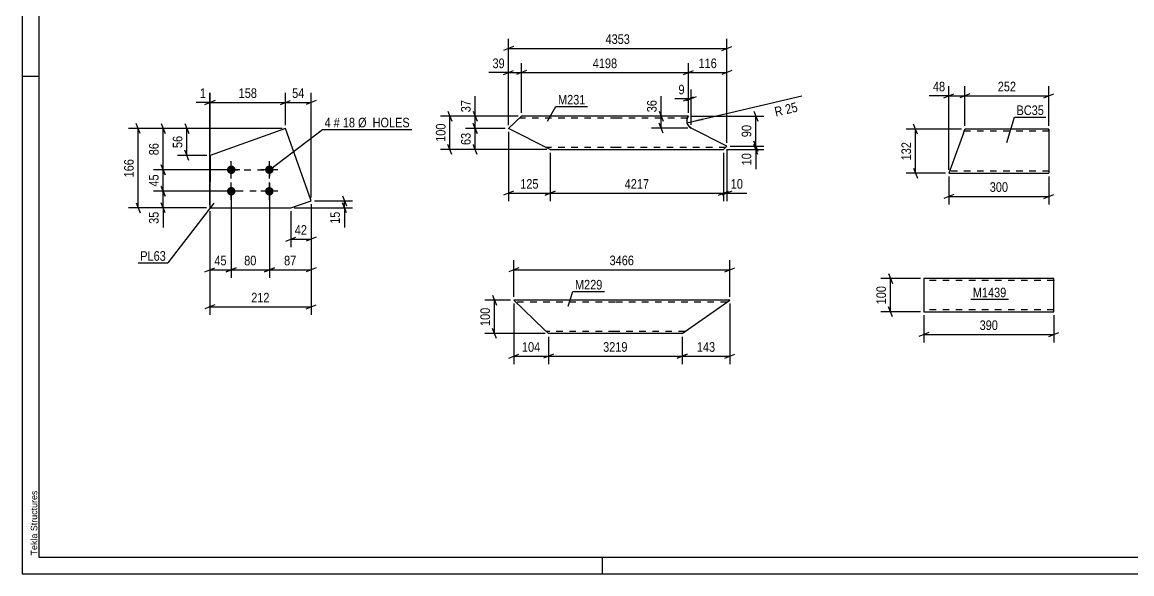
# Model space of a CAD drawing. Header units: millimetres. Extents: x 0 to 594, y 0 to 420.
# Drawn here: x 0 to 332.7, y 0 to 165.2 of the extents above; entities that cross this region are included whole.
import ezdxf

# ---------------------------------------------------------------- set-up
doc = ezdxf.new("R2010")
doc.units = ezdxf.units.MM
doc.linetypes.add('DXK_LINE_DOT2', pattern=[3.9198, 1.9599, -1.9599])
doc.styles.add('Arial', font='ARIAL.TTF', dxfattribs={"height": 0.2})
doc.styles.add('Arial Narrow', font='ARIALN.TTF', dxfattribs={"height": 0.2})

# ---------------------------------------------------------------- blocks, each defined once
blk = doc.blocks.new('Unknown-389636869-1131')
at = {"color": 5, "linetype": 'Continuous'}
for p, q in [((0, 420), (0, 0)), ((5, 415), (5, 5)), ((5, 149), (0, 149)), ((5, 5), (589, 5)), ((174, 0), (174, 5)), ((0, 0), (594, 0))]:
    blk.add_line(p, q, dxfattribs=at)
at = {"color": 174, "linetype": 'Continuous', "style": 'Arial'}
blk.add_text('Tekla Structures', height=1.9102, rotation=90, dxfattribs=at).set_placement((4.5, 5.5))
blk = doc.blocks.new('Part-389636869-4834 - 4828')
at = {"color": 2, "linetype": 'Continuous'}
for p, q in [((145.79, 133.4), (149.72, 137.12)), ((178.34, 137.12), (149.72, 137.12)), ((199.73, 137.12), (178.44, 137.12)), ((199.51, 136.69), (199.3, 135.92)), ((199.51, 136.69), (199.73, 137.12)), ((158.34, 127.12), (145.79, 133.4)), ((199.27, 135.79), (199.3, 135.92)), ((200.59, 133.47), (199.85, 134.05)), ((211.3, 128.11), (200.59, 133.47)), ((158.34, 127.12), (178.34, 127.12)), ((178.44, 127.12), (210.25, 127.12)), ((211.3, 128.11), (210.25, 127.12))]:
    blk.add_line(p, q, dxfattribs=at)
at = {"color": 7, "linetype": 'DXK_LINE_DOT2'}
for p, q in [((178.34, 136.52), (149.09, 136.52)), ((199.47, 136.52), (178.44, 136.52)), ((199.55, 136.77), (199.51, 136.69)), ((199.3, 135.92), (199.27, 135.79)), ((199.27, 135.79), (199.3, 135.92)), ((199.3, 135.92), (199.27, 135.79)), ((199.85, 134.05), (200.59, 133.47)), ((200.59, 133.47), (199.85, 134.05)), ((199.85, 134.05), (200.59, 133.47)), ((155.94, 128.32), (158.34, 127.12)), ((178.34, 127.72), (157.14, 127.72)), ((210.89, 127.72), (178.44, 127.72))]:
    blk.add_line(p, q, dxfattribs=at)
at = {"color": 2, "linetype": 'Continuous'}
blk.add_arc((201.66, 135.62), 2.4, 175.9254, 220.9254, dxfattribs=at)
at = {"color": 7, "linetype": 'DXK_LINE_DOT2'}
blk.add_arc((201.66, 135.62), 2.4, 175.9254, 220.9254, dxfattribs=at)
blk.add_arc((201.66, 135.62), 2.4, 175.9254, 220.9254, dxfattribs=at)
blk.add_arc((201.66, 135.62), 2.4, 175.9254, 220.9254, dxfattribs=at)
blk = doc.blocks.new('Part-389636869-4761 - 4744')
at = {"color": 2, "linetype": 'Continuous'}
for p, q in [((156.53, 73.16), (147.37, 81.96)), ((177.77, 81.96), (147.37, 81.96)), ((212.16, 81.96), (177.87, 81.96)), ((197.87, 71.96), (212.16, 81.96)), ((156.53, 73.16), (157.77, 71.96)), ((177.77, 71.96), (157.77, 71.96)), ((197.87, 71.96), (177.87, 71.96))]:
    blk.add_line(p, q, dxfattribs=at)
at = {"color": 7, "linetype": 'DXK_LINE_DOT2'}
for p, q in [((177.77, 81.36), (147.99, 81.36)), ((211.3, 81.36), (177.87, 81.36)), ((157.68, 72.05), (156.53, 73.16)), ((177.77, 72.56), (157.15, 72.56)), ((198.73, 72.56), (177.87, 72.56))]:
    blk.add_line(p, q, dxfattribs=at)
blk = doc.blocks.new('Part-389636869-4609 - 4602')
at = {"color": 2, "linetype": 'Continuous'}
for p, q in [((282.2, 131.97), (282.64, 133.17)), ((307.83, 133.17), (282.64, 133.17)), ((307.83, 133.17), (307.83, 133.08)), ((307.83, 133.08), (307.83, 119.97)), ((282.2, 131.97), (277.83, 119.97)), ((277.83, 119.97), (307.83, 119.97))]:
    blk.add_line(p, q, dxfattribs=at)
at = {"color": 7, "linetype": 'DXK_LINE_DOT2'}
for p, q in [((282.6, 133.08), (282.51, 132.82)), ((282.64, 133.17), (282.6, 133.08)), ((307.83, 132.82), (307.83, 133.17)), ((307.83, 132.57), (282.42, 132.57)), ((307.83, 120.57), (278.05, 120.57))]:
    blk.add_line(p, q, dxfattribs=at)
blk = doc.blocks.new('Bolt-389636869-6864 - 6830')
at = {"linetype": 'Continuous'}
for points in [[(61.38, 121.02, -1), (63.95, 121.02, -1)], [(72.81, 121.02, -1), (75.38, 121.02, -1)], [(61.38, 114.59, -1), (63.95, 114.59, -1)], [(72.81, 114.59, -1), (75.38, 114.59, -1)]]:
    blk.add_hatch(color=1, dxfattribs=at).paths.add_polyline_path(points)
at = {"color": 1, "linetype": 'Continuous'}
for p, q in [((62.67, 118.45), (62.67, 123.59)), ((74.1, 118.45), (74.1, 123.59)), ((65.24, 121.02), (60.1, 121.02)), ((76.67, 121.02), (71.52, 121.02)), ((62.67, 112.02), (62.67, 117.17)), ((74.1, 112.02), (74.1, 117.17)), ((65.24, 114.59), (60.1, 114.59)), ((76.67, 114.59), (71.52, 114.59))]:
    blk.add_line(p, q, dxfattribs=at)
blk = doc.blocks.new('Part-389636869-6869 - 6830')
at = {"color": 2, "linetype": 'Continuous'}
for p, q in [((78.93, 133.35), (56.35, 125.34)), ((86.59, 111.75), (78.93, 133.35)), ((56.35, 125.34), (56.24, 109.59)), ((80.52, 109.59), (86.59, 111.75)), ((56.24, 109.59), (80.52, 109.59))]:
    blk.add_line(p, q, dxfattribs=at)
blk = doc.blocks.new('Part-389636869-27792 - 27791')
at = {"color": 2, "linetype": 'Continuous'}
for p, q in [((309.29, 88.45), (270.3, 88.45)), ((270.3, 88.45), (270.3, 78.54)), ((309.29, 79.65), (309.29, 88.45)), ((270.3, 78.54), (270.3, 78.45)), ((270.3, 78.45), (309.29, 78.45)), ((309.29, 78.45), (309.29, 79.65))]:
    blk.add_line(p, q, dxfattribs=at)
at = {"color": 7, "linetype": 'DXK_LINE_DOT2'}
for p, q in [((309.29, 87.85), (270.3, 87.85)), ((309.29, 87.85), (309.29, 87.8)), ((309.29, 87.8), (309.29, 87.85)), ((309.29, 87.71), (309.29, 87.8)), ((309.29, 87.8), (309.29, 87.71)), ((270.3, 79.05), (270.3, 79.09)), ((309.29, 79.05), (270.3, 79.05)), ((309.29, 79.09), (309.29, 79.42)), ((309.29, 79.05), (309.29, 79.09))]:
    blk.add_line(p, q, dxfattribs=at)
blk = doc.blocks.new('Rectangle-389636869-7004 - 6830')
at = {"color": 1, "linetype": 'DXK_LINE_DOT2'}
blk.add_lwpolyline([(62.67, 121.02), (74.1, 121.02), (74.1, 114.59), (62.67, 114.59), (62.67, 121.02)], close=True, dxfattribs=at)
blk = doc.blocks.new('StraightDimension-389636869-4999 - 4828')
at = {"color": 7, "linetype": 'Continuous'}
for p, q in [((158.34, 126.12), (158.34, 111.6)), ((210.25, 126.12), (210.25, 111.6)), ((159.84, 114.6), (156.84, 113.4)), ((158.34, 114), (210.25, 114)), ((208.75, 113.4), (211.75, 114.6))]:
    blk.add_line(p, q, dxfattribs=at)
at = {"color": 0}
blk.add_wipeout([(188.55, 114.75), (188.55, 118.95), (180.04, 118.95), (180.04, 114.75)], dxfattribs=at)
at = {"color": 3, "style": 'Arial Narrow'}
blk.add_text('4217', height=2.863, dxfattribs=at).set_placement((180.64, 115.35))
blk = doc.blocks.new('StraightDimension-389636869-4935 - 4828')
at = {"color": 7, "linetype": 'Continuous'}
for p, q in [((144.29, 149.52), (147.29, 150.72)), ((145.79, 134.4), (145.79, 152.97)), ((145.79, 150.12), (149.72, 150.12)), ((151.22, 150.72), (148.22, 149.52)), ((149.72, 138.12), (149.72, 152.97))]:
    blk.add_line(p, q, dxfattribs=at)
at = {"color": 0}
blk.add_wipeout([(145.27, 150.87), (145.27, 155.07), (140.41, 155.07), (140.41, 150.87)], dxfattribs=at)
at = {"color": 7, "linetype": 'Continuous'}
blk.add_line((145.79, 150.12), (139.88, 150.12), dxfattribs=at)
blk.add_line((145.79, 150.12), (139.88, 150.12), dxfattribs=at)
at = {"color": 3, "style": 'Arial Narrow'}
blk.add_text('39', height=2.863, dxfattribs=at).set_placement((141.01, 151.47))
blk = doc.blocks.new('StraightDimension-389636869-4869 - 4828')
at = {"color": 7, "linetype": 'Continuous'}
for p, q in [((148.72, 137.12), (132.94, 137.12)), ((135.19, 138.62), (136.39, 135.62)), ((135.79, 133.4), (135.79, 137.12)), ((144.79, 133.4), (132.94, 133.4)), ((136.39, 131.9), (135.19, 134.9))]:
    blk.add_line(p, q, dxfattribs=at)
at = {"color": 0}
blk.add_wipeout([(135.04, 142.5), (130.84, 142.5), (130.84, 137.64), (135.04, 137.64)], dxfattribs=at)
at = {"color": 7, "linetype": 'Continuous'}
blk.add_line((135.79, 137.12), (135.79, 143.02), dxfattribs=at)
blk.add_line((135.79, 137.12), (135.79, 143.02), dxfattribs=at)
at = {"color": 3, "style": 'Arial Narrow'}
blk.add_text('37', height=2.863, rotation=90.0002, dxfattribs=at).set_placement((134.44, 138.24))
blk = doc.blocks.new('RadiusDimension-389636869-12226 - 4828')
at = {"linetype": 'Continuous'}
blk.add_hatch(color=7, dxfattribs=at).paths.add_polyline_path([(204.3, 135.76), (199.31, 135.1), (204.07, 136.73)])
at = {"color": 7, "linetype": 'Continuous'}
blk.add_line((199.31, 135.1), (233.7, 143.21), dxfattribs=at)
blk.add_arc((201.71, 135.66), 2.46, 143.6934, 242.8444, dxfattribs=at)
at = {"color": 0}
blk.add_wipeout([(233.44, 138.06), (232.47, 142.15), (224.55, 140.28), (225.51, 136.19)], dxfattribs=at)
at = {"color": 3, "style": 'Arial Narrow'}
blk.add_text('R 25', height=2.863, rotation=13.2697, dxfattribs=at).set_placement((225.96, 136.91))
blk = doc.blocks.new('StraightDimension-389636869-4998 - 4828')
at = {"color": 7, "linetype": 'Continuous'}
for p, q in [((211.3, 127.11), (211.3, 111.6)), ((210.25, 126.12), (210.25, 111.6)), ((208.75, 113.4), (211.75, 114.6)), ((212.8, 114.6), (209.8, 113.4)), ((210.25, 114), (211.3, 114))]:
    blk.add_line(p, q, dxfattribs=at)
at = {"color": 0}
blk.add_wipeout([(216.68, 114.75), (216.68, 118.95), (211.83, 118.95), (211.83, 114.75)], dxfattribs=at)
at = {"color": 7, "linetype": 'Continuous'}
blk.add_line((211.3, 114), (217.21, 114), dxfattribs=at)
blk.add_line((211.3, 114), (217.21, 114), dxfattribs=at)
at = {"color": 3, "style": 'Arial Narrow'}
blk.add_text('10', height=2.863, dxfattribs=at).set_placement((212.43, 115.35))
blk = doc.blocks.new('StraightDimension-389636869-4966 - 4828')
at = {"color": 7, "linetype": 'Continuous'}
for p, q in [((198.23, 149.52), (201.23, 150.72)), ((199.73, 138.12), (199.73, 152.97)), ((199.73, 150.12), (211.3, 150.12)), ((212.8, 150.72), (209.8, 149.52)), ((211.3, 129.11), (211.3, 152.97))]:
    blk.add_line(p, q, dxfattribs=at)
at = {"color": 0}
blk.add_wipeout([(208.86, 150.87), (208.86, 155.07), (202.17, 155.07), (202.17, 150.87)], dxfattribs=at)
at = {"color": 3, "style": 'Arial Narrow'}
blk.add_text('116', height=2.863, dxfattribs=at).set_placement((202.77, 151.47))
blk = doc.blocks.new('StraightDimension-389636869-4837 - 4828')
at = {"color": 7, "linetype": 'Continuous'}
for p, q in [((144.79, 133.4), (132.94, 133.4)), ((135.19, 134.9), (136.39, 131.9)), ((135.79, 127.12), (135.79, 133.4)), ((157.34, 127.12), (132.94, 127.12)), ((136.39, 125.62), (135.19, 128.62))]:
    blk.add_line(p, q, dxfattribs=at)
at = {"color": 0}
blk.add_wipeout([(135.04, 132.69), (130.84, 132.69), (130.84, 127.83), (135.04, 127.83)], dxfattribs=at)
at = {"color": 3, "style": 'Arial Narrow'}
blk.add_text('63', height=2.863, rotation=90.0002, dxfattribs=at).set_placement((134.44, 128.43))
blk = doc.blocks.new('StraightDimension-389636869-4904 - 4828')
at = {"color": 7, "linetype": 'Continuous'}
for p, q in [((151.22, 150.72), (148.22, 149.52)), ((149.72, 138.12), (149.72, 152.97)), ((149.72, 150.12), (199.73, 150.12)), ((198.23, 149.52), (201.23, 150.72)), ((199.73, 138.12), (199.73, 152.97))]:
    blk.add_line(p, q, dxfattribs=at)
at = {"color": 0}
blk.add_wipeout([(178.98, 150.87), (178.98, 155.07), (170.47, 155.07), (170.47, 150.87)], dxfattribs=at)
at = {"color": 3, "style": 'Arial Narrow'}
blk.add_text('4198', height=2.863, dxfattribs=at).set_placement((171.07, 151.47))
blk = doc.blocks.new('StraightDimension-389636869-5000 - 4828')
at = {"color": 7, "linetype": 'Continuous'}
for p, q in [((145.79, 132.4), (145.79, 111.6)), ((158.34, 126.12), (158.34, 111.6)), ((147.29, 114.6), (144.29, 113.4)), ((145.79, 114), (158.34, 114)), ((156.84, 113.4), (159.84, 114.6))]:
    blk.add_line(p, q, dxfattribs=at)
at = {"color": 0}
blk.add_wipeout([(155.41, 114.75), (155.41, 118.95), (148.72, 118.95), (148.72, 114.75)], dxfattribs=at)
at = {"color": 3, "style": 'Arial Narrow'}
blk.add_text('125', height=2.863, dxfattribs=at).set_placement((149.32, 115.35))
blk = doc.blocks.new('StraightDimension-389636869-5107 - 4828')
at = {"color": 7, "linetype": 'Continuous'}
for p, q in [((200.73, 137.12), (222.33, 137.12)), ((219.33, 138.62), (220.53, 135.62)), ((219.93, 128.11), (219.93, 137.12)), ((212.3, 128.11), (222.33, 128.11)), ((220.53, 126.61), (219.33, 129.61))]:
    blk.add_line(p, q, dxfattribs=at)
at = {"color": 0}
blk.add_wipeout([(219.18, 135.04), (214.98, 135.04), (214.98, 130.19), (219.18, 130.19)], dxfattribs=at)
at = {"color": 3, "style": 'Arial Narrow'}
blk.add_text('90', height=2.863, rotation=90.0002, dxfattribs=at).set_placement((218.58, 130.79))
blk = doc.blocks.new('StraightDimension-389636869-5108 - 4828')
at = {"color": 7, "linetype": 'Continuous'}
for p, q in [((211.25, 127.12), (222.33, 127.12)), ((212.3, 128.11), (222.33, 128.11)), ((219.33, 129.61), (220.53, 126.61)), ((220.53, 125.62), (219.33, 128.62)), ((219.93, 127.12), (219.93, 128.11))]:
    blk.add_line(p, q, dxfattribs=at)
at = {"color": 0}
blk.add_wipeout([(219.18, 126.59), (214.98, 126.59), (214.98, 121.74), (219.18, 121.74)], dxfattribs=at)
at = {"color": 7, "linetype": 'Continuous'}
blk.add_line((219.93, 127.12), (219.93, 121.21), dxfattribs=at)
blk.add_line((219.93, 127.12), (219.93, 121.21), dxfattribs=at)
at = {"color": 3, "style": 'Arial Narrow'}
blk.add_text('10', height=2.863, rotation=90.0002, dxfattribs=at).set_placement((218.58, 122.34))
blk = doc.blocks.new('StraightDimension-389636869-12301 - 4828')
at = {"color": 7, "linetype": 'Continuous'}
for p, q in [((145.79, 134.4), (145.79, 160.22)), ((211.3, 129.11), (211.3, 160.22)), ((147.29, 157.97), (144.29, 156.77)), ((145.79, 157.37), (211.3, 157.37)), ((209.8, 156.77), (212.8, 157.97))]:
    blk.add_line(p, q, dxfattribs=at)
at = {"color": 0}
blk.add_wipeout([(182.8, 158.12), (182.8, 162.32), (174.29, 162.32), (174.29, 158.12)], dxfattribs=at)
at = {"color": 3, "style": 'Arial Narrow'}
blk.add_text('4353', height=2.863, dxfattribs=at).set_placement((174.89, 158.72))
blk = doc.blocks.new('StraightDimension-389636869-12397 - 4828')
at = {"color": 7, "linetype": 'Continuous'}
for p, q in [((148.72, 137.12), (125.41, 137.12)), ((127.66, 138.62), (128.86, 135.62)), ((128.26, 127.12), (128.26, 137.12)), ((157.34, 127.12), (125.41, 127.12)), ((128.86, 125.62), (127.66, 128.62))]:
    blk.add_line(p, q, dxfattribs=at)
at = {"color": 0}
blk.add_wipeout([(127.51, 135.46), (123.31, 135.46), (123.31, 128.78), (127.51, 128.78)], dxfattribs=at)
at = {"color": 3, "style": 'Arial Narrow'}
blk.add_text('100', height=2.863, rotation=90.0002, dxfattribs=at).set_placement((126.91, 129.38))
blk = doc.blocks.new('StraightDimension-389636869-16352 - 4828')
at = {"color": 7, "linetype": 'Continuous'}
for p, q in [((199.73, 138.12), (199.73, 145.11)), ((200.59, 134.47), (200.59, 145.11)), ((198.23, 141.66), (201.23, 142.86)), ((202.09, 142.86), (199.09, 141.66)), ((199.73, 142.26), (200.59, 142.26))]:
    blk.add_line(p, q, dxfattribs=at)
at = {"color": 0}
blk.add_wipeout([(199.2, 143.01), (199.2, 147.21), (196.17, 147.21), (196.17, 143.01)], dxfattribs=at)
at = {"color": 7, "linetype": 'Continuous'}
blk.add_line((199.73, 142.26), (195.65, 142.26), dxfattribs=at)
blk.add_line((199.73, 142.26), (195.65, 142.26), dxfattribs=at)
at = {"color": 3, "style": 'Arial Narrow'}
blk.add_text('9', height=2.86, dxfattribs=at).set_placement((196.77, 143.61))
blk = doc.blocks.new('StraightDimension-389636869-16396 - 4828')
at = {"color": 7, "linetype": 'Continuous'}
for p, q in [((198.73, 137.12), (188.71, 137.12)), ((190.96, 138.62), (192.16, 135.62)), ((191.56, 133.47), (191.56, 137.12)), ((199.59, 133.47), (188.71, 133.47)), ((192.16, 131.97), (190.96, 134.97))]:
    blk.add_line(p, q, dxfattribs=at)
at = {"color": 0}
blk.add_wipeout([(190.81, 142.5), (186.61, 142.5), (186.61, 137.64), (190.81, 137.64)], dxfattribs=at)
at = {"color": 7, "linetype": 'Continuous'}
blk.add_line((191.56, 137.12), (191.56, 143.02), dxfattribs=at)
blk.add_line((191.56, 137.12), (191.56, 143.02), dxfattribs=at)
at = {"color": 3, "style": 'Arial Narrow'}
blk.add_text('36', height=2.863, rotation=90.0002, dxfattribs=at).set_placement((190.21, 138.24))
blk = doc.blocks.new('StraightDimension-389636869-4796 - 4744')
at = {"color": 7, "linetype": 'Continuous'}
for p, q in [((140.97, 83.46), (142.17, 80.46)), ((146.37, 81.96), (138.72, 81.96)), ((141.57, 71.96), (141.57, 81.96)), ((142.17, 70.46), (140.97, 73.46)), ((156.77, 71.96), (138.72, 71.96))]:
    blk.add_line(p, q, dxfattribs=at)
at = {"color": 0}
blk.add_wipeout([(140.82, 80.3), (136.62, 80.3), (136.62, 73.62), (140.82, 73.62)], dxfattribs=at)
at = {"color": 3, "style": 'Arial Narrow'}
blk.add_text('100', height=2.863, rotation=90.0002, dxfattribs=at).set_placement((140.22, 74.22))
blk = doc.blocks.new('StraightDimension-389636869-16028 - 4744')
at = {"color": 7, "linetype": 'Continuous'}
for p, q in [((147.37, 80.96), (147.37, 62.76)), ((157.77, 70.96), (157.77, 62.76)), ((145.87, 64.56), (148.87, 65.76)), ((147.37, 65.16), (157.77, 65.16)), ((159.27, 65.76), (156.27, 64.56))]:
    blk.add_line(p, q, dxfattribs=at)
at = {"color": 0}
blk.add_wipeout([(155.91, 65.91), (155.91, 70.11), (149.23, 70.11), (149.23, 65.91)], dxfattribs=at)
at = {"color": 3, "style": 'Arial Narrow'}
blk.add_text('104', height=2.863, dxfattribs=at).set_placement((149.83, 66.51))
blk = doc.blocks.new('StraightDimension-389636869-12370 - 4744')
at = {"color": 7, "linetype": 'Continuous'}
for p, q in [((147.37, 82.96), (147.37, 93.94)), ((212.16, 82.96), (212.16, 93.94)), ((148.87, 91.69), (145.87, 90.49)), ((147.37, 91.09), (212.16, 91.09)), ((210.66, 90.49), (213.66, 91.69))]:
    blk.add_line(p, q, dxfattribs=at)
at = {"color": 0}
blk.add_wipeout([(184.02, 91.84), (184.02, 96.04), (175.51, 96.04), (175.51, 91.84)], dxfattribs=at)
at = {"color": 3, "style": 'Arial Narrow'}
blk.add_text('3466', height=2.863, dxfattribs=at).set_placement((176.11, 92.44))
blk = doc.blocks.new('StraightDimension-389636869-16026 - 4744')
at = {"color": 7, "linetype": 'Continuous'}
for p, q in [((212.16, 80.96), (212.16, 62.76)), ((197.87, 70.96), (197.87, 62.76)), ((199.37, 65.76), (196.37, 64.56)), ((197.87, 65.16), (212.16, 65.16)), ((210.66, 64.56), (213.66, 65.76))]:
    blk.add_line(p, q, dxfattribs=at)
at = {"color": 0}
blk.add_wipeout([(208.36, 65.91), (208.36, 70.11), (201.67, 70.11), (201.67, 65.91)], dxfattribs=at)
at = {"color": 3, "style": 'Arial Narrow'}
blk.add_text('143', height=2.863, dxfattribs=at).set_placement((202.27, 66.51))
blk = doc.blocks.new('StraightDimension-389636869-16027 - 4744')
at = {"color": 7, "linetype": 'Continuous'}
for p, q in [((157.77, 70.96), (157.77, 62.76)), ((197.87, 70.96), (197.87, 62.76)), ((159.27, 65.76), (156.27, 64.56)), ((157.77, 65.16), (197.87, 65.16)), ((196.37, 64.56), (199.37, 65.76))]:
    blk.add_line(p, q, dxfattribs=at)
at = {"color": 0}
blk.add_wipeout([(182.08, 65.91), (182.08, 70.11), (173.57, 70.11), (173.57, 65.91)], dxfattribs=at)
at = {"color": 3, "style": 'Arial Narrow'}
blk.add_text('3219', height=2.863, dxfattribs=at).set_placement((174.17, 66.51))
blk = doc.blocks.new('StraightDimension-389636869-4629 - 4602')
at = {"color": 7, "linetype": 'Continuous'}
for p, q in [((281.64, 133.17), (264.98, 133.17)), ((268.43, 131.67), (267.23, 134.67)), ((267.83, 119.97), (267.83, 133.17)), ((276.83, 119.97), (264.98, 119.97)), ((267.23, 121.47), (268.43, 118.47))]:
    blk.add_line(p, q, dxfattribs=at)
at = {"color": 0}
blk.add_wipeout([(267.08, 129.91), (262.88, 129.91), (262.88, 123.23), (267.08, 123.23)], dxfattribs=at)
at = {"color": 3, "style": 'Arial Narrow'}
blk.add_text('132', height=2.863, rotation=90.0002, dxfattribs=at).set_placement((266.48, 123.83))
blk = doc.blocks.new('StraightDimension-389636869-16279 - 4602')
at = {"color": 7, "linetype": 'Continuous'}
for p, q in [((276.33, 142.57), (279.33, 143.77)), ((277.83, 120.97), (277.83, 146.02)), ((277.83, 143.17), (282.64, 143.17)), ((284.14, 143.77), (281.14, 142.57)), ((282.64, 134.17), (282.64, 146.02))]:
    blk.add_line(p, q, dxfattribs=at)
at = {"color": 0}
blk.add_wipeout([(277.31, 143.92), (277.31, 148.12), (272.45, 148.12), (272.45, 143.92)], dxfattribs=at)
at = {"color": 7, "linetype": 'Continuous'}
blk.add_line((277.83, 143.17), (271.92, 143.17), dxfattribs=at)
blk.add_line((277.83, 143.17), (271.92, 143.17), dxfattribs=at)
at = {"color": 3, "style": 'Arial Narrow'}
blk.add_text('48', height=2.863, dxfattribs=at).set_placement((273.05, 144.52))
blk = doc.blocks.new('StraightDimension-389636869-16278 - 4602')
at = {"color": 7, "linetype": 'Continuous'}
for p, q in [((284.14, 143.77), (281.14, 142.57)), ((282.64, 134.17), (282.64, 146.02)), ((282.64, 143.17), (307.83, 143.17)), ((306.33, 142.57), (309.33, 143.77)), ((307.83, 134.17), (307.83, 146.02))]:
    blk.add_line(p, q, dxfattribs=at)
at = {"color": 0}
blk.add_wipeout([(298.58, 143.92), (298.58, 148.12), (291.89, 148.12), (291.89, 143.92)], dxfattribs=at)
at = {"color": 3, "style": 'Arial Narrow'}
blk.add_text('252', height=2.863, dxfattribs=at).set_placement((292.49, 144.52))
blk = doc.blocks.new('StraightDimension-389636869-12386 - 4602')
at = {"color": 7, "linetype": 'Continuous'}
for p, q in [((277.83, 118.97), (277.83, 110.66)), ((307.83, 118.97), (307.83, 110.66)), ((279.33, 113.66), (276.33, 112.46)), ((306.33, 112.46), (309.33, 113.66)), ((277.83, 113.06), (307.83, 113.06))]:
    blk.add_line(p, q, dxfattribs=at)
at = {"color": 0}
blk.add_wipeout([(296.17, 113.81), (296.17, 118.01), (289.49, 118.01), (289.49, 113.81)], dxfattribs=at)
at = {"color": 3, "style": 'Arial Narrow'}
blk.add_text('300', height=2.863, dxfattribs=at).set_placement((290.09, 114.41))
blk = doc.blocks.new('StraightDimension-389636869-6871 - 6830')
at = {"color": 7, "linetype": 'Continuous'}
for p, q in [((77.93, 133.35), (31.92, 133.35)), ((35.37, 131.85), (34.17, 134.85)), ((34.77, 109.59), (34.77, 133.35)), ((34.17, 111.09), (35.37, 108.09)), ((55.24, 109.59), (31.92, 109.59))]:
    blk.add_line(p, q, dxfattribs=at)
at = {"color": 0}
blk.add_wipeout([(34.02, 124.82), (29.82, 124.82), (29.82, 118.13), (34.02, 118.13)], dxfattribs=at)
at = {"color": 3, "style": 'Arial Narrow'}
blk.add_text('166', height=2.863, rotation=90.0002, dxfattribs=at).set_placement((33.42, 118.73))
blk = doc.blocks.new('StraightDimension-389636869-6943 - 6830')
at = {"color": 7, "linetype": 'Continuous'}
for p, q in [((95.99, 113.25), (97.19, 110.25)), ((87.59, 111.75), (98.99, 111.75)), ((97.19, 108.09), (95.99, 111.09)), ((96.59, 109.59), (96.59, 111.75)), ((81.52, 109.59), (98.99, 109.59))]:
    blk.add_line(p, q, dxfattribs=at)
at = {"color": 0}
blk.add_wipeout([(95.84, 109.07), (91.64, 109.07), (91.64, 104.21), (95.84, 104.21)], dxfattribs=at)
at = {"color": 7, "linetype": 'Continuous'}
blk.add_line((96.59, 109.59), (96.59, 103.69), dxfattribs=at)
blk.add_line((96.59, 109.59), (96.59, 103.69), dxfattribs=at)
at = {"color": 3, "style": 'Arial Narrow'}
blk.add_text('15', height=2.863, rotation=90.0002, dxfattribs=at).set_placement((95.24, 104.81))
blk = doc.blocks.new('StraightDimension-389636869-6922 - 6830')
at = {"color": 7, "linetype": 'Continuous'}
for p, q in [((62.67, 113.59), (62.67, 88.64)), ((74.1, 113.59), (74.1, 88.64)), ((61.17, 90.44), (64.17, 91.64)), ((62.67, 91.04), (74.1, 91.04)), ((75.6, 91.64), (72.6, 90.44))]:
    blk.add_line(p, q, dxfattribs=at)
at = {"color": 0}
blk.add_wipeout([(70.81, 91.79), (70.81, 95.99), (65.95, 95.99), (65.95, 91.79)], dxfattribs=at)
at = {"color": 3, "style": 'Arial Narrow'}
blk.add_text('80', height=2.863, dxfattribs=at).set_placement((66.55, 92.39))
blk = doc.blocks.new('StraightDimension-389636869-6990 - 6830')
at = {"color": 7, "linetype": 'Continuous'}
for p, q in [((56.35, 126.34), (56.35, 144.05)), ((78.93, 134.35), (78.93, 144.05)), ((57.85, 141.8), (54.85, 140.6)), ((56.35, 141.2), (78.93, 141.2)), ((77.43, 140.6), (80.43, 141.8))]:
    blk.add_line(p, q, dxfattribs=at)
at = {"color": 0}
blk.add_wipeout([(70.98, 141.95), (70.98, 146.15), (64.3, 146.15), (64.3, 141.95)], dxfattribs=at)
at = {"color": 3, "style": 'Arial Narrow'}
blk.add_text('158', height=2.863, dxfattribs=at).set_placement((64.9, 142.55))
blk = doc.blocks.new('StraightDimension-389636869-6886 - 6830')
at = {"color": 7, "linetype": 'Continuous'}
for p, q in [((61.67, 121.02), (39.41, 121.02)), ((41.66, 122.52), (42.86, 119.52)), ((42.26, 114.59), (42.26, 121.02)), ((61.67, 114.59), (39.41, 114.59)), ((42.86, 113.09), (41.66, 116.09))]:
    blk.add_line(p, q, dxfattribs=at)
at = {"color": 0}
blk.add_wipeout([(41.51, 120.24), (37.31, 120.24), (37.31, 115.38), (41.51, 115.38)], dxfattribs=at)
at = {"color": 3, "style": 'Arial Narrow'}
blk.add_text('45', height=2.863, rotation=90.0002, dxfattribs=at).set_placement((40.91, 115.98))
blk = doc.blocks.new('StraightDimension-389636869-6878 - 6830')
at = {"color": 7, "linetype": 'Continuous'}
for p, q in [((77.93, 133.35), (39.41, 133.35)), ((41.66, 134.85), (42.86, 131.85)), ((42.26, 121.02), (42.26, 133.35)), ((61.67, 121.02), (39.41, 121.02)), ((42.86, 119.52), (41.66, 122.52))]:
    blk.add_line(p, q, dxfattribs=at)
at = {"color": 0}
blk.add_wipeout([(41.51, 129.62), (37.31, 129.62), (37.31, 124.76), (41.51, 124.76)], dxfattribs=at)
at = {"color": 3, "style": 'Arial Narrow'}
blk.add_text('86', height=2.863, rotation=90.0002, dxfattribs=at).set_placement((40.91, 125.36))
blk = doc.blocks.new('StraightDimension-389636869-6896 - 6830')
at = {"color": 7, "linetype": 'Continuous'}
for p, q in [((61.67, 114.59), (39.41, 114.59)), ((41.66, 116.09), (42.86, 113.09)), ((42.26, 109.59), (42.26, 114.59)), ((42.86, 108.09), (41.66, 111.09)), ((55.24, 109.59), (39.41, 109.59))]:
    blk.add_line(p, q, dxfattribs=at)
at = {"color": 0}
blk.add_wipeout([(41.51, 109.07), (37.31, 109.07), (37.31, 104.21), (41.51, 104.21)], dxfattribs=at)
at = {"color": 7, "linetype": 'Continuous'}
blk.add_line((42.26, 109.59), (42.26, 103.69), dxfattribs=at)
blk.add_line((42.26, 109.59), (42.26, 103.69), dxfattribs=at)
at = {"color": 3, "style": 'Arial Narrow'}
blk.add_text('35', height=2.863, rotation=90.0002, dxfattribs=at).set_placement((40.91, 104.81))
blk = doc.blocks.new('StraightDimension-389636869-6907 - 6830')
at = {"color": 7, "linetype": 'Continuous'}
for p, q in [((86.59, 110.75), (86.59, 77.54)), ((56.24, 108.59), (56.24, 77.54)), ((57.74, 80.54), (54.74, 79.34)), ((56.24, 79.94), (86.59, 79.94)), ((85.09, 79.34), (88.09, 80.54))]:
    blk.add_line(p, q, dxfattribs=at)
at = {"color": 0}
blk.add_wipeout([(74.76, 80.69), (74.76, 84.89), (68.07, 84.89), (68.07, 80.69)], dxfattribs=at)
at = {"color": 3, "style": 'Arial Narrow'}
blk.add_text('212', height=2.863, dxfattribs=at).set_placement((68.67, 81.29))
blk = doc.blocks.new('StraightDimension-389636869-6914 - 6830')
at = {"color": 7, "linetype": 'Continuous'}
for p, q in [((74.1, 113.59), (74.1, 88.64)), ((86.59, 110.75), (86.59, 88.64)), ((72.6, 90.44), (75.6, 91.64)), ((74.1, 91.04), (86.59, 91.04)), ((88.09, 91.64), (85.09, 90.44))]:
    blk.add_line(p, q, dxfattribs=at)
at = {"color": 0}
blk.add_wipeout([(82.77, 91.79), (82.77, 95.99), (77.92, 95.99), (77.92, 91.79)], dxfattribs=at)
at = {"color": 3, "style": 'Arial Narrow'}
blk.add_text('87', height=2.863, dxfattribs=at).set_placement((78.52, 92.39))
blk = doc.blocks.new('StraightDimension-389636869-6932 - 6830')
at = {"color": 7, "linetype": 'Continuous'}
for p, q in [((62.67, 113.59), (62.67, 88.64)), ((56.24, 108.59), (56.24, 88.64)), ((54.74, 90.44), (57.74, 91.64)), ((56.24, 91.04), (62.67, 91.04)), ((64.17, 91.64), (61.17, 90.44))]:
    blk.add_line(p, q, dxfattribs=at)
at = {"color": 0}
blk.add_wipeout([(61.88, 91.79), (61.88, 95.99), (57.02, 95.99), (57.02, 91.79)], dxfattribs=at)
at = {"color": 3, "style": 'Arial Narrow'}
blk.add_text('45', height=2.863, dxfattribs=at).set_placement((57.62, 92.39))
blk = doc.blocks.new('StraightDimension-389636869-6952 - 6830')
at = {"color": 7, "linetype": 'Continuous'}
for p, q in [((77.93, 133.35), (46.52, 133.35)), ((48.77, 134.85), (49.97, 131.85)), ((49.37, 125.34), (49.37, 133.35)), ((49.97, 123.84), (48.77, 126.84)), ((55.35, 125.34), (46.52, 125.34))]:
    blk.add_line(p, q, dxfattribs=at)
at = {"color": 0}
blk.add_wipeout([(48.62, 131.77), (44.42, 131.77), (44.42, 126.92), (48.62, 126.92)], dxfattribs=at)
at = {"color": 3, "style": 'Arial Narrow'}
blk.add_text('56', height=2.863, rotation=90.0002, dxfattribs=at).set_placement((48.02, 127.52))
blk = doc.blocks.new('StraightDimension-389636869-6971 - 6830')
at = {"color": 7, "linetype": 'Continuous'}
for p, q in [((86.59, 110.75), (86.59, 97.82)), ((80.52, 108.59), (80.52, 97.82)), ((79.02, 99.62), (82.02, 100.82)), ((80.52, 100.22), (86.59, 100.22)), ((88.09, 100.82), (85.09, 99.62))]:
    blk.add_line(p, q, dxfattribs=at)
at = {"color": 0}
blk.add_wipeout([(85.99, 100.97), (85.99, 105.17), (81.13, 105.17), (81.13, 100.97)], dxfattribs=at)
at = {"color": 3, "style": 'Arial Narrow'}
blk.add_text('42', height=2.863, dxfattribs=at).set_placement((81.73, 101.57))
blk = doc.blocks.new('StraightDimension-389636869-6980 - 6830')
at = {"color": 7, "linetype": 'Continuous'}
for p, q in [((56.24, 110.59), (56.24, 144.05)), ((56.35, 126.34), (56.35, 144.05)), ((54.74, 140.6), (57.74, 141.8)), ((57.85, 141.8), (54.85, 140.6)), ((56.24, 141.2), (56.35, 141.2))]:
    blk.add_line(p, q, dxfattribs=at)
at = {"color": 0}
blk.add_wipeout([(55.71, 141.95), (55.71, 146.15), (52.69, 146.15), (52.69, 141.95)], dxfattribs=at)
at = {"color": 7, "linetype": 'Continuous'}
blk.add_line((56.24, 141.2), (52.16, 141.2), dxfattribs=at)
blk.add_line((56.24, 141.2), (52.16, 141.2), dxfattribs=at)
at = {"color": 3, "style": 'Arial Narrow'}
blk.add_text('1', height=2.86, dxfattribs=at).set_placement((53.29, 142.55))
blk = doc.blocks.new('StraightDimension-389636869-6998 - 6830')
at = {"color": 7, "linetype": 'Continuous'}
for p, q in [((78.93, 134.35), (78.93, 144.05)), ((86.59, 112.75), (86.59, 144.05)), ((77.43, 140.6), (80.43, 141.8)), ((78.93, 141.2), (86.59, 141.2)), ((88.09, 141.8), (85.09, 140.6))]:
    blk.add_line(p, q, dxfattribs=at)
at = {"color": 0}
blk.add_wipeout([(85.19, 141.95), (85.19, 146.15), (80.33, 146.15), (80.33, 141.95)], dxfattribs=at)
at = {"color": 3, "style": 'Arial Narrow'}
blk.add_text('54', height=2.863, dxfattribs=at).set_placement((80.93, 142.55))
blk = doc.blocks.new('StraightDimension-389636869-27841 - 27791')
at = {"color": 7, "linetype": 'Continuous'}
for p, q in [((270.3, 77.45), (270.3, 69.28)), ((309.29, 77.45), (309.29, 69.28)), ((271.8, 72.28), (268.8, 71.08)), ((270.3, 71.68), (309.29, 71.68)), ((307.79, 71.08), (310.79, 72.28))]:
    blk.add_line(p, q, dxfattribs=at)
at = {"color": 0}
blk.add_wipeout([(293.14, 72.43), (293.14, 76.63), (286.45, 76.63), (286.45, 72.43)], dxfattribs=at)
at = {"color": 3, "style": 'Arial Narrow'}
blk.add_text('390', height=2.863, dxfattribs=at).set_placement((287.05, 73.03))
blk = doc.blocks.new('StraightDimension-389636869-28209 - 27791')
at = {"color": 7, "linetype": 'Continuous'}
for p, q in [((259.7, 89.95), (260.9, 86.95)), ((269.3, 88.45), (257.45, 88.45)), ((260.3, 78.45), (260.3, 88.45)), ((260.9, 76.95), (259.7, 79.95)), ((269.3, 78.45), (257.45, 78.45))]:
    blk.add_line(p, q, dxfattribs=at)
at = {"color": 0}
blk.add_wipeout([(259.55, 86.79), (255.35, 86.79), (255.35, 80.11), (259.55, 80.11)], dxfattribs=at)
at = {"color": 3, "style": 'Arial Narrow'}
blk.add_text('100', height=2.863, rotation=90.0002, dxfattribs=at).set_placement((258.95, 80.71))
blk = doc.blocks.new('Mark-389636869-4830 - 4828')
at = {"color": 0}
blk.add_wipeout([(168.86, 140.57), (168.86, 143.57), (160.64, 143.57), (160.64, 140.57)], dxfattribs=at)
blk.add_wipeout([(168.86, 140.57), (168.86, 143.57), (160.64, 143.57), (160.64, 140.57)], dxfattribs=at)
at = {"color": 30, "linetype": 'Continuous'}
for p, q in [((157.51, 135.57), (160.04, 139.97)), ((160.04, 139.97), (169.46, 139.97))]:
    blk.add_line(p, q, dxfattribs=at)
at = {"color": 3, "style": 'Arial Narrow'}
blk.add_text('M231', height=2.863, dxfattribs=at).set_placement((160.64, 140.57))
blk = doc.blocks.new('Mark-389636869-4757 - 4744')
at = {"color": 0}
blk.add_wipeout([(173.96, 85.16), (173.96, 88.16), (165.73, 88.16), (165.73, 85.16)], dxfattribs=at)
blk.add_wipeout([(173.96, 85.16), (173.96, 88.16), (165.73, 88.16), (165.73, 85.16)], dxfattribs=at)
at = {"color": 30, "linetype": 'Continuous'}
for p, q in [((163.72, 80.19), (165.13, 84.56)), ((165.13, 84.56), (174.56, 84.56))]:
    blk.add_line(p, q, dxfattribs=at)
at = {"color": 3, "style": 'Arial Narrow'}
blk.add_text('M229', height=2.863, dxfattribs=at).set_placement((165.73, 85.16))
blk = doc.blocks.new('Mark-389636869-4605 - 4602')
at = {"color": 0}
blk.add_wipeout([(306.33, 137.42), (306.33, 140.42), (298.11, 140.42), (298.11, 137.42)], dxfattribs=at)
blk.add_wipeout([(306.33, 137.42), (306.33, 140.42), (298.11, 140.42), (298.11, 137.42)], dxfattribs=at)
at = {"color": 30, "linetype": 'Continuous'}
for p, q in [((295.16, 129.22), (297.51, 136.82)), ((297.51, 136.82), (306.93, 136.82))]:
    blk.add_line(p, q, dxfattribs=at)
at = {"color": 3, "style": 'Arial Narrow'}
blk.add_text('BC35', height=2.863, dxfattribs=at).set_placement((298.11, 137.42))
blk = doc.blocks.new('Mark-389636869-6860 - 6830')
at = {"color": 0}
blk.add_wipeout([(92.5, 133.72), (92.5, 136.72), (90.67, 136.72), (90.67, 133.72)], dxfattribs=at)
blk.add_wipeout([(92.5, 133.72), (92.5, 136.72), (90.67, 136.72), (90.67, 133.72)], dxfattribs=at)
at = {"color": 7, "linetype": 'Continuous'}
blk.add_line((74.1, 121.02), (90.07, 133.12), dxfattribs=at)
at = {"color": 0}
blk.add_wipeout([(95.23, 133.72), (95.23, 136.72), (93.4, 136.72), (93.4, 133.72)], dxfattribs=at)
blk.add_wipeout([(95.23, 133.72), (95.23, 136.72), (93.4, 136.72), (93.4, 133.72)], dxfattribs=at)
at = {"color": 3, "style": 'Arial Narrow'}
blk.add_text('4', height=2.86, dxfattribs=at).set_placement((90.67, 133.72))
at = {"color": 0}
blk.add_wipeout([(99.78, 133.72), (99.78, 136.72), (96.13, 136.72), (96.13, 133.72)], dxfattribs=at)
blk.add_wipeout([(99.78, 133.72), (99.78, 136.72), (96.13, 136.72), (96.13, 133.72)], dxfattribs=at)
at = {"color": 3, "style": 'Arial Narrow'}
blk.add_text('#', height=2.86, dxfattribs=at).set_placement((93.4, 133.72))
at = {"color": 0}
blk.add_wipeout([(116.21, 133.72), (116.21, 136.72), (100.68, 136.72), (100.68, 133.72)], dxfattribs=at)
blk.add_wipeout([(116.21, 133.72), (116.21, 136.72), (100.68, 136.72), (100.68, 133.72)], dxfattribs=at)
at = {"color": 7, "linetype": 'Continuous'}
blk.add_line((90.07, 133.12), (116.81, 133.12), dxfattribs=at)
at = {"color": 3, "style": 'Arial Narrow'}
for s, p in [('18', (96.13, 133.72)), ('Ø  HOLES', (100.68, 133.72))]:
    blk.add_text(s, height=2.863, dxfattribs=at).set_placement(p)
blk = doc.blocks.new('Mark-389636869-6865 - 6830')
at = {"color": 0}
blk.add_wipeout([(43.07, 93.77), (43.07, 96.77), (35.39, 96.77), (35.39, 93.77)], dxfattribs=at)
blk.add_wipeout([(43.07, 93.77), (43.07, 96.77), (35.39, 96.77), (35.39, 93.77)], dxfattribs=at)
at = {"color": 30, "linetype": 'Continuous'}
for p in [(57.47, 110.99), (34.79, 93.17)]:
    blk.add_line(p, (43.67, 93.17), dxfattribs=at)
at = {"color": 3, "style": 'Arial Narrow'}
blk.add_text('PL63', height=2.863, dxfattribs=at).set_placement((35.39, 93.77))
blk = doc.blocks.new('Mark-389636869-27852 - 27791')
at = {"color": 0}
blk.add_wipeout([(295.06, 82.84), (295.06, 85.84), (285.01, 85.84), (285.01, 82.84)], dxfattribs=at)
blk.add_wipeout([(295.06, 82.84), (295.06, 85.84), (285.01, 85.84), (285.01, 82.84)], dxfattribs=at)
at = {"color": 30, "linetype": 'Continuous'}
blk.add_line((284.41, 82.24), (295.66, 82.24), dxfattribs=at)
at = {"color": 3, "style": 'Arial Narrow'}
blk.add_text('M1439', height=2.863, dxfattribs=at).set_placement((285.01, 82.84))

msp = doc.modelspace()

# ---------------------------------------------------------------- block references
for name in ['Unknown-389636869-1131', 'Part-389636869-4834 - 4828', 'Part-389636869-6869 - 6830', 'Part-389636869-4609 - 4602', 'Bolt-389636869-6864 - 6830', 'Rectangle-389636869-7004 - 6830', 'Part-389636869-27792 - 27791', 'Part-389636869-4761 - 4744']:
    msp.add_blockref(name, (0, 0))

# ---------------------------------------------------------------- next in the draw order: block references
for name in ['StraightDimension-389636869-4935 - 4828', 'RadiusDimension-389636869-12226 - 4828', 'StraightDimension-389636869-6871 - 6830', 'StraightDimension-389636869-4629 - 4602', 'StraightDimension-389636869-4999 - 4828', 'StraightDimension-389636869-6943 - 6830', 'StraightDimension-389636869-4796 - 4744', 'Mark-389636869-27852 - 27791', 'StraightDimension-389636869-16026 - 4744', 'StraightDimension-389636869-27841 - 27791']:
    msp.add_blockref(name, (0, 0))

# ---------------------------------------------------------------- next in the draw order: block references
for name in ['StraightDimension-389636869-4966 - 4828', 'StraightDimension-389636869-16279 - 4602', 'StraightDimension-389636869-6990 - 6830', 'StraightDimension-389636869-4869 - 4828', 'StraightDimension-389636869-4998 - 4828', 'StraightDimension-389636869-12386 - 4602', 'StraightDimension-389636869-6922 - 6830', 'StraightDimension-389636869-12370 - 4744', 'StraightDimension-389636869-28209 - 27791', 'StraightDimension-389636869-16028 - 4744']:
    msp.add_blockref(name, (0, 0))

# ---------------------------------------------------------------- next in the draw order: block references
for name in ['StraightDimension-389636869-4904 - 4828', 'StraightDimension-389636869-16278 - 4602', 'StraightDimension-389636869-4837 - 4828', 'StraightDimension-389636869-6886 - 6830', 'Mark-389636869-4757 - 4744', 'StraightDimension-389636869-16027 - 4744']:
    msp.add_blockref(name, (0, 0))

# ---------------------------------------------------------------- next in the draw order: block references
for name in ['Mark-389636869-4605 - 4602', 'StraightDimension-389636869-5107 - 4828', 'StraightDimension-389636869-6878 - 6830', 'StraightDimension-389636869-5000 - 4828', 'StraightDimension-389636869-6896 - 6830']:
    msp.add_blockref(name, (0, 0))

# ---------------------------------------------------------------- next in the draw order: block references
for name in ['StraightDimension-389636869-6952 - 6830', 'StraightDimension-389636869-5108 - 4828', 'StraightDimension-389636869-6907 - 6830']:
    msp.add_blockref(name, (0, 0))

# ---------------------------------------------------------------- next in the draw order: block references
for name in ['StraightDimension-389636869-12301 - 4828', 'StraightDimension-389636869-6932 - 6830', 'StraightDimension-389636869-6914 - 6830']:
    msp.add_blockref(name, (0, 0))

# ---------------------------------------------------------------- next in the draw order: block references
for name in ['StraightDimension-389636869-16352 - 4828', 'StraightDimension-389636869-6980 - 6830', 'StraightDimension-389636869-6998 - 6830', 'StraightDimension-389636869-12397 - 4828', 'StraightDimension-389636869-6971 - 6830']:
    msp.add_blockref(name, (0, 0))

# ---------------------------------------------------------------- next in the draw order: block references
for name in ['Mark-389636869-4830 - 4828', 'StraightDimension-389636869-16396 - 4828', 'Mark-389636869-6860 - 6830', 'Mark-389636869-6865 - 6830']:
    msp.add_blockref(name, (0, 0))

doc.saveas('drawing.dxf')
